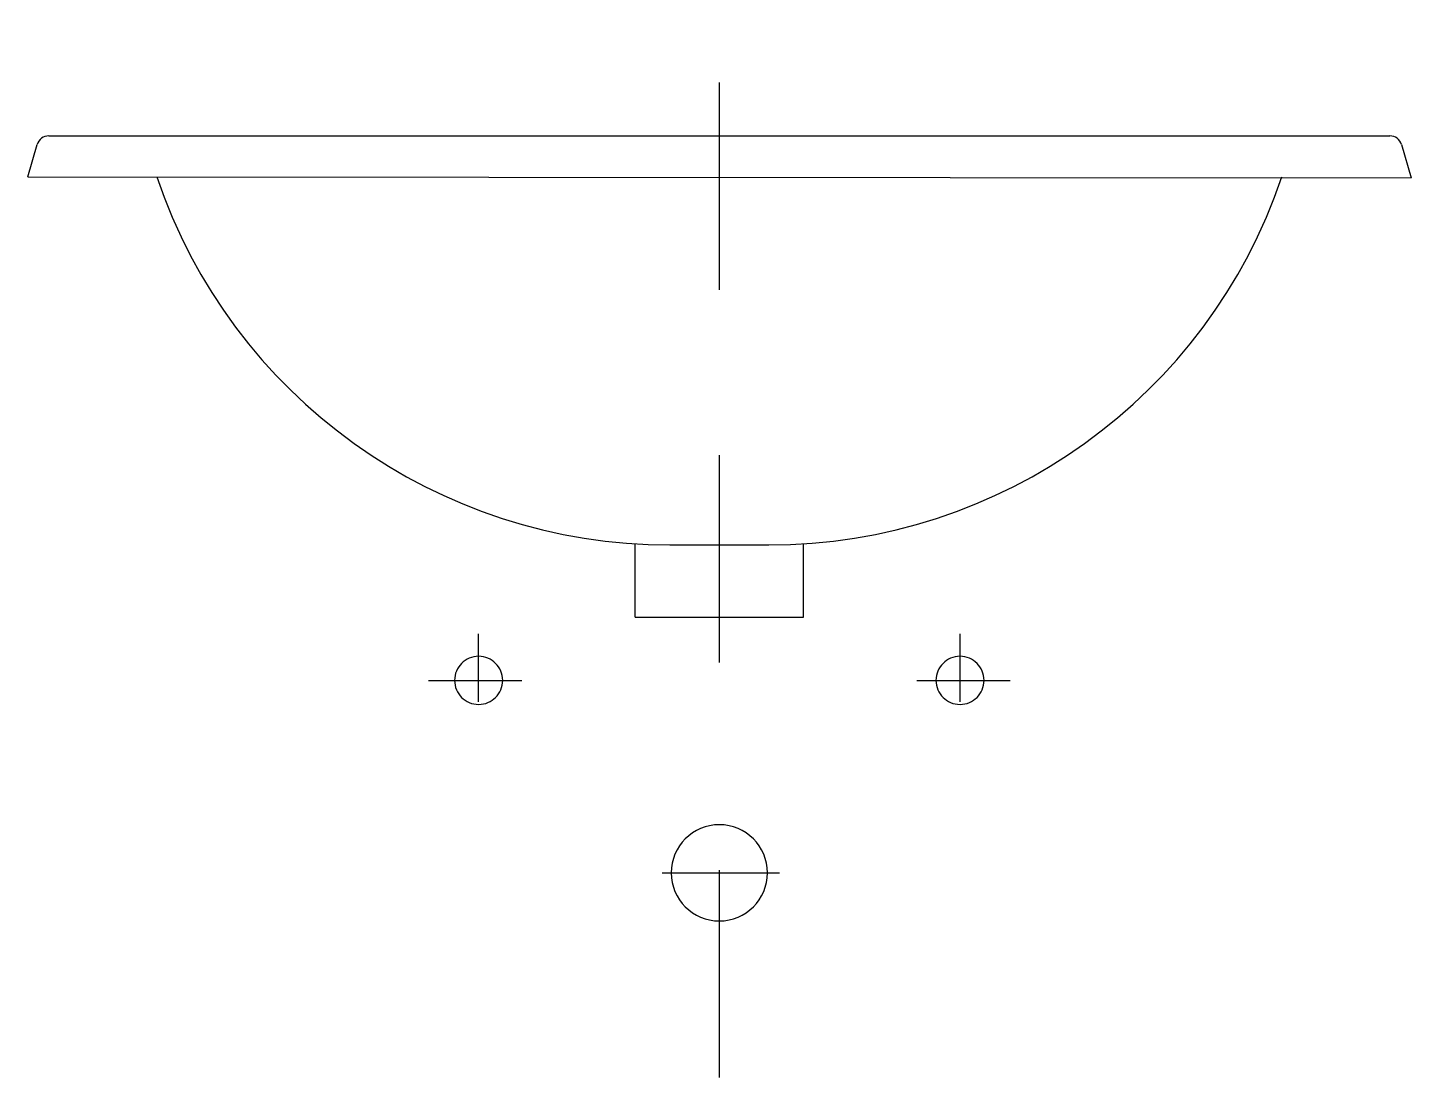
# Model space of a CAD drawing. Extents: x -1019.554 to -1018.887, y 911.613 to 912.119.
import ezdxf

# ---------------------------------------------------------------- set-up
doc = ezdxf.new("R2010")
doc.units = 0
doc.header["$LTSCALE"] = 0.2
doc.header["$MEASUREMENT"] = 0
for name, pattern in [('AXES', [0.54, 0.3, -0.08, 0.08, -0.08]), ('CACHE', [0.24, 0.12, -0.12]), ('CONTINU', [0])]:
    doc.linetypes.add(name, pattern=pattern)
doc.layers.get('0').update_dxf_attribs({"linetype": 'CONTINUOUS'})
doc.layers.add('DECA_EIXOS', color=5, linetype='AXES')

msp = doc.modelspace()

# ---------------------------------------------------------------- linework, layer by layer
at = {"linetype": 'CONTINU'}
for points in [[(-1019.54433, 912.06697, 0.332697), (-1019.54989, 912.06281)], [(-1018.89217, 912.06281, 0.332713), (-1018.89773, 912.06697)], [(-1019.49225, 912.04725, 0.321725), (-1019.2449, 911.86971)], [(-1019.19716, 911.86971, 0.321725), (-1018.94981, 912.04725)]]:
    msp.add_lwpolyline(points, format="xyb", dxfattribs=at)
for points in [[(-1019.54433, 912.06697), (-1018.89773, 912.06697)], [(-1019.55447, 912.04725), (-1019.54989, 912.06281)], [(-1018.89217, 912.06281), (-1018.88743, 912.0467)], [(-1019.55447, 912.04725), (-1018.88743, 912.0467)], [(-1019.26164, 911.8349), (-1019.26164, 911.87025)], [(-1019.2449, 911.86971), (-1019.19716, 911.86971)], [(-1019.18042, 911.8349), (-1019.18042, 911.87025)], [(-1019.26164, 911.8349), (-1019.18042, 911.8349)]]:
    msp.add_lwpolyline(points, dxfattribs=at)
at = {"linetype": 'CACHE'}
for points in [[(-1019.33707, 911.81599, 1), (-1019.33707, 911.79279)], [(-1019.33707, 911.79279, 1), (-1019.33707, 911.81599)], [(-1019.105, 911.81599, 1), (-1019.105, 911.79279)], [(-1019.105, 911.79279, 1), (-1019.105, 911.81599)], [(-1019.22103, 911.73477, 1), (-1019.22103, 911.68836)], [(-1019.22103, 911.68836, 1), (-1019.22103, 911.73477)]]:
    msp.add_lwpolyline(points, format="xyb", dxfattribs=at)
at = {"layer": 'DECA_EIXOS'}
for points in [[(-1019.22103, 911.99268), (-1019.22103, 912.11919)], [(-1019.22103, 911.61293), (-1019.22103, 911.92442)], [(-1019.33707, 911.79405), (-1019.33707, 911.8269)], [(-1019.105, 911.79405), (-1019.105, 911.8269)], [(-1019.36128, 911.80439), (-1019.3163, 911.80439)], [(-1019.12576, 911.80439), (-1019.08078, 911.80439)], [(-1019.2486, 911.71156), (-1019.19201, 911.71156)]]:
    msp.add_lwpolyline(points, dxfattribs=at)

doc.saveas('drawing.dxf')
